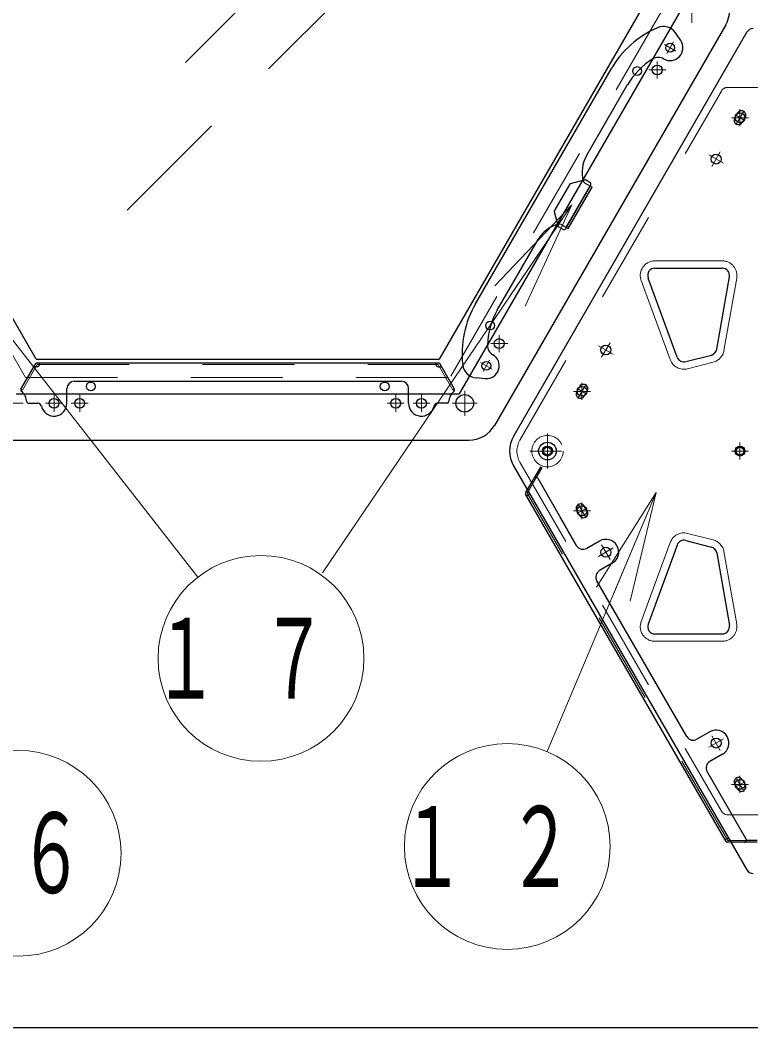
# Model space of a CAD drawing. Units: millimetres on the paper, scale 1:50. Extents: x -385 to 840, y 0 to 267.
# Drawn here: x 314.24 to 334.13, y 167.1 to 194.53 of the extents above; entities that cross this region are included whole.
import ezdxf

# ---------------------------------------------------------------- set-up
doc = ezdxf.new("R2010")
doc.units = ezdxf.units.MM
doc.linetypes.add('USER1', pattern=[4.5, 2.5, -2])
doc.linetypes.add('USER2', pattern=[6, 3, -1, 1, -1])
doc.layers.add('1_50', color=7, linetype='Continuous', lineweight=25)
doc.styles.add('ＭＳ ゴシック', font='')
doc.styles.get('ＭＳ ゴシック').set_extended_font_data('MS Gothic')

msp = doc.modelspace()

# ---------------------------------------------------------------- linework, layer by layer
at = {"layer": '1_50'}
for p, q in [((318.744, 193.384), (326.042, 200.682)), ((320.998, 193.205), (324.962, 197.169)), ((317.153, 189.36), (319.45, 191.657)), ((366.545, 167.104), (226.712, 167.104))]:
    msp.add_line(p, q, dxfattribs=at)
at = {"layer": '1_50', "linetype": 'USER2', "lineweight": 13}
for p, q in [((332.52, 195.144), (332.52, 194.464)), ((326.342, 184.444), (326.342, 183.764)), ((314.327, 184.104), (313.647, 184.104)), ((326.682, 184.104), (326.002, 184.104)), ((328.594, 183.283), (328.594, 182.326)), ((328.115, 182.804), (328.977, 182.804))]:
    msp.add_line(p, q, dxfattribs=at)
at = {"layer": '1_50', "color": 4, "linetype": 'USER1', "lineweight": 13}
for p, q in [((314.391, 184.804), (308.618, 194.804)), ((331.712, 194.804), (325.938, 184.804)), ((327.843, 183.104), (333.328, 192.604)), ((333.501, 192.704), (334.329, 192.704)), ((331.52, 187.983), (333.35, 187.983)), ((331.932, 185.294), (331.145, 187.445)), ((333.398, 185.542), (333.744, 187.513)), ((332.408, 185.044), (333.104, 185.224)), ((314.391, 184.804), (325.938, 184.804)), ((327.843, 182.504), (333.328, 173.004)), ((332.408, 180.564), (333.104, 180.385)), ((331.932, 180.314), (331.145, 178.163)), ((333.398, 180.067), (333.744, 178.095)), ((331.52, 177.626), (333.35, 177.626)), ((333.501, 172.904), (334.329, 172.904))]:
    msp.add_line(p, q, dxfattribs=at)
at = {"layer": '1_50', "color": 4}
for p, q in [((314.68, 185.304), (309.195, 194.804)), ((331.134, 194.804), (325.649, 185.304)), ((332.22, 194.804), (326.192, 184.364)), ((314.68, 185.304), (325.649, 185.304)), ((314.137, 184.364), (326.192, 184.364))]:
    msp.add_line(p, q, dxfattribs=at)
at = {"layer": '1_50', "color": 131}
for p, q in [((333.444, 194.404), (327.15, 183.504)), ((327.67, 183.204), (334.021, 194.204)), ((331.52, 187.783), (333.35, 187.783)), ((332.12, 185.363), (331.333, 187.514)), ((333.201, 185.576), (333.547, 187.548)), ((332.358, 185.238), (333.054, 185.417)), ((313.871, 183.104), (326.458, 183.104)), ((327.67, 182.404), (334.021, 171.404)), ((332.12, 180.245), (331.333, 178.094)), ((332.358, 180.37), (333.054, 180.191)), ((333.201, 180.032), (333.547, 178.06)), ((331.52, 177.826), (333.35, 177.826))]:
    msp.add_line(p, q, dxfattribs=at)
at = {"layer": '1_50', "color": 190, "linetype": 'USER2', "lineweight": 13}
for p, q in [((331.841, 193.628), (332.021, 193.94)), ((331.775, 193.874), (332.087, 193.694)), ((326.775, 185.214), (327.087, 185.034)), ((327.021, 185.28), (326.841, 184.968))]:
    msp.add_line(p, q, dxfattribs=at)
at = {"layer": '1_50', "color": 70}
for p, q in [((332.219, 193.983), (332.077, 194.189)), ((326.634, 186.81), (330.323, 193.199)), ((330.767, 192.769), (329.658, 190.848)), ((333.689, 191.869), (333.769, 192.007)), ((333.897, 191.749), (333.977, 191.887)), ((329.617, 190.097), (329.811, 189.985)), ((329.106, 188.891), (329.756, 190.017)), ((329.161, 188.859), (329.811, 189.985)), ((328.967, 188.972), (329.161, 188.859)), ((327.228, 186.639), (328.338, 188.56)), ((326.903, 184.775), (326.653, 184.795)), ((329.469, 184.56), (329.389, 184.421)), ((329.677, 184.44), (329.597, 184.301)), ((329.469, 181.049), (329.389, 181.187)), ((329.677, 181.169), (329.597, 181.307)), ((333.689, 173.74), (333.769, 173.601)), ((333.897, 173.86), (333.977, 173.721))]:
    msp.add_line(p, q, dxfattribs=at)
at = {"layer": '1_50', "color": 2, "linetype": 'USER2', "lineweight": 13}
for p, q in [((331.581, 192.948), (331.581, 193.408)), ((331.351, 193.178), (331.811, 193.178)), ((333.833, 192.108), (333.833, 191.648)), ((334.063, 191.878), (333.603, 191.878)), ((333.068, 190.553), (333.298, 190.951)), ((333.382, 190.637), (332.983, 190.867)), ((327.051, 185.73), (327.511, 185.73)), ((327.281, 185.5), (327.281, 185.96)), ((330.068, 185.357), (330.298, 185.755)), ((330.382, 185.441), (329.983, 185.671)), ((329.533, 184.66), (329.533, 184.2)), ((315.165, 184.334), (315.165, 183.874)), ((315.865, 183.874), (315.865, 184.334)), ((324.465, 183.874), (324.465, 184.334)), ((325.165, 184.334), (325.165, 183.874)), ((329.763, 184.43), (329.303, 184.43)), ((315.395, 184.104), (314.935, 184.104)), ((316.095, 184.104), (315.635, 184.104)), ((324.695, 184.104), (324.235, 184.104)), ((325.395, 184.104), (324.935, 184.104)), ((328.594, 183.034), (328.594, 182.574)), ((333.833, 183.034), (333.833, 182.574)), ((328.824, 182.804), (328.364, 182.804)), ((334.063, 182.804), (333.603, 182.804)), ((329.533, 181.408), (329.533, 180.948)), ((329.763, 181.178), (329.303, 181.178)), ((330.068, 180.251), (330.298, 179.853)), ((330.068, 180.251), (330.298, 179.853)), ((329.983, 179.937), (330.382, 180.167)), ((330.382, 180.167), (329.983, 179.937)), ((333.068, 175.055), (333.298, 174.657)), ((333.068, 175.055), (333.298, 174.657)), ((332.983, 174.741), (333.382, 174.971)), ((333.382, 174.971), (332.983, 174.741)), ((333.833, 173.96), (333.833, 173.5)), ((334.063, 173.73), (333.603, 173.73))]:
    msp.add_line(p, q, dxfattribs=at)
at = {"layer": '1_50', "color": 70, "linetype": 'USER2', "lineweight": 13}
for p, q in [((333.722, 191.687), (333.943, 192.069)), ((333.963, 191.803), (333.703, 191.953)), ((329.643, 184.621), (329.422, 184.239)), ((329.663, 184.355), (329.403, 184.505)), ((329.643, 180.987), (329.422, 181.369)), ((329.663, 181.253), (329.403, 181.103)), ((333.722, 173.921), (333.943, 173.539)), ((333.963, 173.805), (333.703, 173.655))]:
    msp.add_line(p, q, dxfattribs=at)
at = {"layer": '1_50', "color": 40}
for p, q in [((329.218, 190.085), (329.628, 190.195)), ((329.628, 190.195), (329.749, 190.125)), ((328.778, 189.323), (329.218, 190.085)), ((329.091, 188.865), (329.771, 190.043)), ((328.778, 189.323), (328.888, 188.913)), ((328.888, 188.913), (329.009, 188.843))]:
    msp.add_line(p, q, dxfattribs=at)
at = {"layer": '1_50', "lineweight": 13}
for p, q in [((311.213, 189.44), (319.075, 179.368)), ((329.253, 189.51), (322.474, 179.488)), ((327.158, 187.305), (329.253, 189.51)), ((329.253, 189.51), (327.572, 187.025)), ((329.253, 189.51), (327.987, 186.745)), ((331.551, 181.674), (328.586, 174.622)), ((329.928, 179.102), (331.551, 181.674)), ((331.551, 181.674), (330.388, 178.909)), ((331.551, 181.674), (330.849, 178.715))]:
    msp.add_line(p, q, dxfattribs=at)
at = {"layer": '1_50', "color": 190}
for p, q in [((314.266, 184.488), (314.668, 185.184)), ((314.703, 185.204), (325.626, 185.204)), ((314.766, 185.158), (314.766, 185.204)), ((325.563, 185.158), (325.563, 185.204)), ((326.063, 184.488), (325.661, 185.184)), ((314.706, 185.098), (314.642, 185.098)), ((325.623, 185.098), (325.687, 185.098)), ((315.715, 184.704), (324.615, 184.704)), ((315.515, 184.104), (315.515, 184.504)), ((324.815, 184.104), (324.815, 184.504)), ((314.465, 184.104), (314.726, 184.104)), ((325.864, 184.104), (325.603, 184.104)), ((328.401, 182.37), (327.999, 181.674)), ((328.441, 182.347), (328.293, 182.092)), ((328.441, 182.347), (328.401, 182.37)), ((328.328, 182.064), (329.388, 180.229)), ((333.461, 172.174), (327.999, 181.634)), ((328.071, 181.602), (328.031, 181.579)), ((328.093, 181.684), (328.06, 181.74)), ((329.388, 180.229), (328.938, 181.008)), ((330.008, 180.355), (329.661, 180.155)), ((330.358, 179.749), (330.011, 179.549)), ((332.388, 175.032), (329.938, 179.276)), ((333.008, 175.159), (332.661, 174.959)), ((333.358, 174.553), (333.011, 174.353)), ((333.998, 172.244), (332.938, 174.08)), ((333.469, 172.252), (333.429, 172.229)), ((334.299, 172.154), (333.496, 172.154)), ((333.551, 172.23), (333.583, 172.174)), ((334.299, 172.2), (334.004, 172.2))]:
    msp.add_line(p, q, dxfattribs=at)
at = {"layer": '1_50', "color": 190, "linetype": 'USER1', "lineweight": 13}
for p, q in [((314.306, 184.465), (314.706, 185.158)), ((314.706, 185.158), (325.623, 185.158)), ((326.023, 184.465), (325.623, 185.158)), ((314.306, 184.465), (314.266, 184.488)), ((326.023, 184.465), (326.063, 184.488)), ((328.293, 182.092), (328.041, 181.654)), ((333.499, 172.2), (328.041, 181.654)), ((334.004, 172.2), (333.499, 172.2))]:
    msp.add_line(p, q, dxfattribs=at)
at = {"layer": '1_50', "color": 131, "linetype": 'USER2', "lineweight": 13}
for p, q in [((328.739, 182.804), (328.449, 182.804)), ((328.594, 182.949), (328.594, 182.659)), ((333.978, 182.804), (333.688, 182.804)), ((333.833, 182.949), (333.833, 182.659))]:
    msp.add_line(p, q, dxfattribs=at)
at = {"layer": '1_50', "color": 190}
for centre in [(331.931, 193.784), (326.931, 185.124)]:
    msp.add_circle(centre, 0.12, dxfattribs=at)
at = {"layer": '1_50', "color": 4}
for centre in [(331.033, 193.148), (327.033, 186.22), (316.165, 184.564), (324.165, 184.564)]:
    msp.add_circle(centre, 0.12, dxfattribs=at)
at = {"layer": '1_50', "color": 2}
for centre in [(331.581, 193.178), (333.833, 191.878), (333.183, 190.752), (327.281, 185.73), (330.183, 185.556), (329.533, 184.43), (315.165, 184.104), (315.865, 184.104), (324.465, 184.104), (325.165, 184.104), (328.594, 182.804), (333.833, 182.804), (329.533, 181.178), (330.183, 180.052), (330.183, 180.052), (333.183, 174.856), (333.183, 174.856), (333.833, 173.73)]:
    msp.add_circle(centre, 0.135, dxfattribs=at)
at = {"layer": '1_50', "color": 131}
for centre, radius in [((326.342, 184.104), 0.24), ((328.594, 182.804), 0.24), ((328.594, 182.804), 0.105), ((333.833, 182.804), 0.105)]:
    msp.add_circle(centre, radius, dxfattribs=at)
at = {"layer": '1_50', "color": 4, "linetype": 'USER1', "lineweight": 13}
msp.add_circle((328.594, 182.804), 0.427, dxfattribs=at)
at = {"layer": '1_50', "lineweight": 13}
for centre in [(320.798, 177.161), (327.501, 172.041), (314.189, 171.855)]:
    msp.add_circle(centre, 2.8, dxfattribs=at)
at = {"layer": '1_50', "color": 131}
for centre, radius, start, end in [((332.751, 194.804), 0.8, 330, 30), ((334.194, 194.104), 0.2, 90, 150), ((331.52, 187.583), 0.2, 90, 200.1055), ((333.35, 187.583), 0.2, 350.0279, 90), ((333.004, 185.611), 0.2, 284.4383, 350.0279), ((332.308, 185.432), 0.2, 200.1055, 284.4383), ((326.458, 183.904), 0.8, 270, 330), ((328.363, 182.804), 0.8, 150, 210), ((332.308, 180.177), 0.2, 75.5617, 159.8945), ((333.004, 179.997), 0.2, 9.9721, 75.5617), ((331.52, 178.026), 0.2, 159.8945, 270), ((333.35, 178.026), 0.2, 270, 9.9721), ((334.194, 171.504), 0.2, 210, 270)]:
    msp.add_arc(centre, radius, start, end, dxfattribs=at)
at = {"layer": '1_50', "color": 70}
for centre, radius, start, end in [((332.672, 191.842), 2.713, 113.5555, 150), ((331.748, 193.962), 0.4, 34.5491, 113.5555), ((331.931, 193.784), 0.35, 240, 34.5491), ((332.5, 191.769), 2, 121.3056, 150), ((331.611, 193.23), 0.29, 60, 121.3056), ((333.873, 191.947), 0.12, 330, 150), ((333.793, 191.809), 0.12, 150, 330), ((330.438, 190.398), 0.9, 150, 195.5225), ((329.667, 190.184), 0.1, 195.5225, 240), ((329.117, 188.11), 0.9, 104.4775, 150), ((328.917, 188.885), 0.1, 60, 104.4775), ((328.983, 185.453), 2.713, 150, 186.4445), ((328.961, 185.639), 2, 150, 178.6944), ((326.931, 185.124), 0.35, 265.4509, 60), ((327.251, 185.678), 0.29, 178.6944, 240), ((326.685, 185.194), 0.4, 186.4445, 265.4509), ((329.573, 184.5), 0.12, 330, 150), ((329.493, 184.361), 0.12, 150, 330), ((329.493, 181.247), 0.12, 30, 210), ((329.573, 181.109), 0.12, 210, 30), ((333.793, 173.8), 0.12, 30, 210), ((333.873, 173.661), 0.12, 210, 30)]:
    msp.add_arc(centre, radius, start, end, dxfattribs=at)
at = {"layer": '1_50', "color": 4, "linetype": 'USER1', "lineweight": 13}
for centre, radius, start, end in [((333.501, 192.504), 0.2, 90, 150), ((331.52, 187.583), 0.4, 90, 200.1055), ((333.35, 187.583), 0.4, 350.0279, 90), ((333.004, 185.611), 0.4, 284.4383, 350.0279), ((332.308, 185.432), 0.4, 200.1055, 284.4383), ((328.363, 182.804), 0.6, 150, 210), ((332.308, 180.177), 0.4, 75.5617, 159.8945), ((333.004, 179.997), 0.4, 9.9721, 75.5617), ((331.52, 178.026), 0.4, 159.8945, 270), ((333.35, 178.026), 0.4, 270, 9.9721), ((333.501, 173.104), 0.2, 210, 270)]:
    msp.add_arc(centre, radius, start, end, dxfattribs=at)
at = {"layer": '1_50', "color": 40}
for centre, start, end in [((329.719, 190.073), 330, 60), ((329.039, 188.895), 240, 330)]:
    msp.add_arc(centre, 0.06, start, end, dxfattribs=at)
at = {"layer": '1_50', "color": 190}
for centre, radius, start, end in [((314.703, 185.164), 0.04, 90, 150), ((314.706, 185.158), 0.06, 270, 0), ((325.623, 185.158), 0.06, 180, 270), ((325.626, 185.164), 0.04, 30, 90), ((314.642, 185.058), 0.04, 90, 150), ((325.687, 185.058), 0.04, 30, 90), ((315.715, 184.504), 0.2, 90, 180), ((324.615, 184.504), 0.2, 0, 90), ((314.301, 184.468), 0.04, 150, 229.1931), ((313.987, 184.104), 0.44, 4.7802, 49.1931), ((326.342, 184.104), 0.44, 130.8069, 175.2198), ((326.028, 184.468), 0.04, 310.8069, 30), ((314.465, 184.144), 0.04, 184.7802, 270), ((314.726, 184.004), 0.1, 12.8396, 90), ((315.165, 184.104), 0.35, 192.8396, 0), ((325.165, 184.104), 0.35, 180, 347.1604), ((325.603, 184.004), 0.1, 90, 167.1604), ((325.864, 184.144), 0.04, 270, 355.2198), ((328.276, 182.034), 0.06, 30, 150), ((328.034, 181.654), 0.04, 150, 210), ((328.095, 181.76), 0.04, 150, 210), ((328.041, 181.654), 0.06, 300, 30), ((329.561, 180.329), 0.2, 210, 300), ((330.183, 180.052), 0.35, 300, 120), ((330.111, 179.376), 0.2, 120, 210), ((332.561, 175.132), 0.2, 210, 300), ((333.183, 174.856), 0.35, 300, 120), ((333.111, 174.18), 0.2, 120, 210), ((333.496, 172.194), 0.04, 210, 270), ((333.499, 172.2), 0.06, 30, 120), ((333.618, 172.194), 0.04, 210, 270), ((333.946, 172.214), 0.06, 270, 30)]:
    msp.add_arc(centre, radius, start, end, dxfattribs=at)

# ---------------------------------------------------------------- texts
at = {"layer": '1_50', "char_height": 2.199, "attachment_point": 5, "style": 'ＭＳ ゴシック'}
for s, insert in [('\\T1.64;\\W0.6;１７', (320.798, 177.161)), ('\\T1.64;\\W0.6;１２', (327.501, 172.041)), ('\\T1.64;\\W0.6;１６', (314.189, 171.855))]:
    msp.add_mtext(s, dxfattribs=dict(at, insert=insert))

doc.saveas('drawing.dxf')
